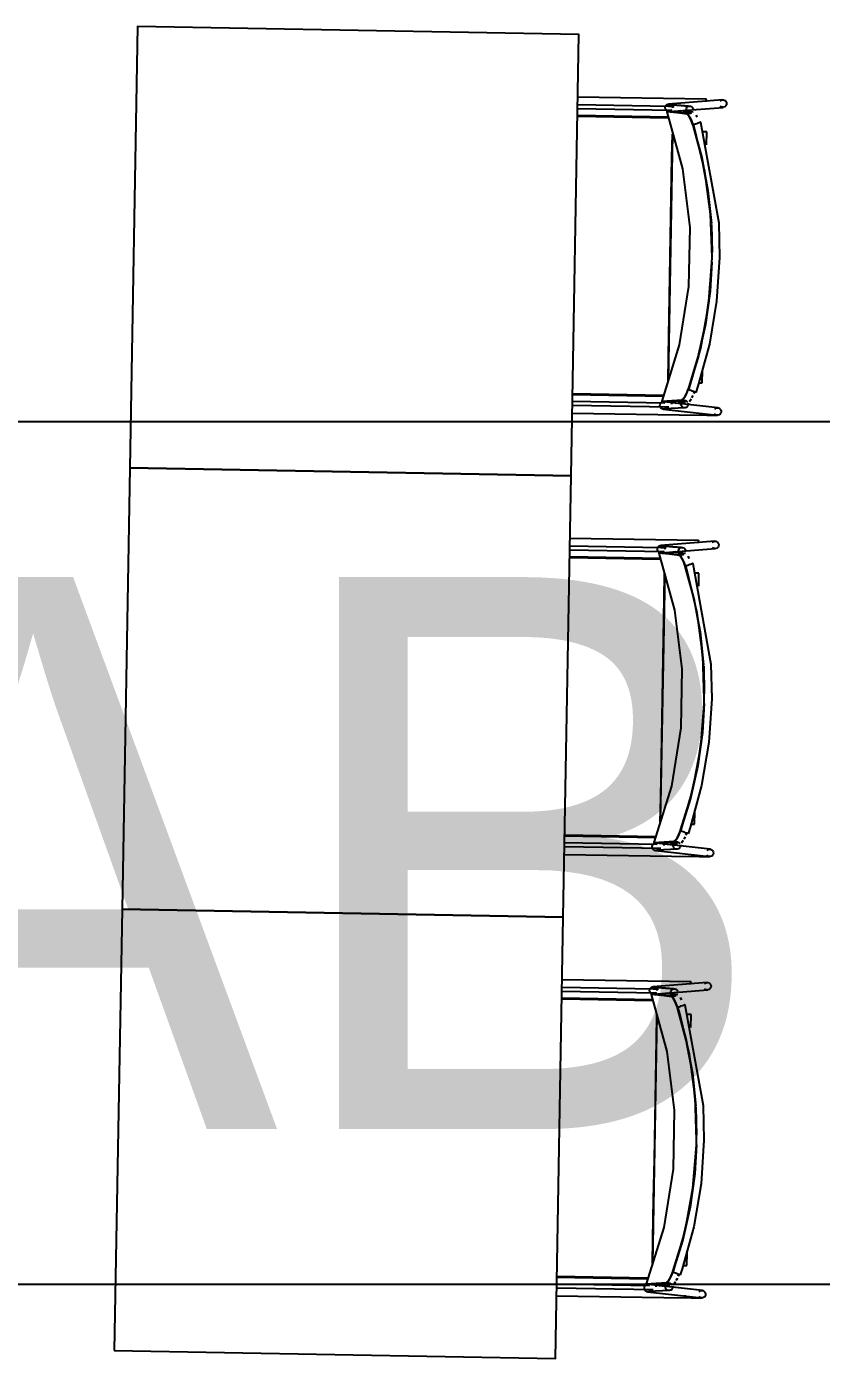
# Model space of a CAD drawing. Header units: metres. Extents: x 2.3 to 42.8, y 0.9 to 31.9.
# Drawn here: x 40.894 to 41.355, y 11.107 to 11.879 of the extents above; entities that cross this region are included whole.
import ezdxf

# ---------------------------------------------------------------- set-up
doc = ezdxf.new("R2010")
doc.units = ezdxf.units.M
for name, color, linetype in [('ARREDI', 9, 'Continuous'), ('PARETI_STRUTTURE', 7, 'Continuous'), ('WAYFINDING_RIQUADRI', 7, 'Continuous'), ('WAYFINDING_TESTI', 7, 'Continuous')]:
    doc.layers.add(name, color=color, linetype=linetype)

msp = doc.modelspace()

# ---------------------------------------------------------------- linework, layer by layer
at = {"layer": 'ARREDI'}
for points in [[(40.95436, 11.62329), (41.21024, 11.61879), (41.21474, 11.87468), (40.95886, 11.87918)], [(40.94985, 11.3674), (41.20574, 11.3629), (41.21024, 11.61879), (40.95435, 11.62329)], [(40.94534, 11.11151), (41.20123, 11.10701), (41.20573, 11.3629), (40.94984, 11.3674)]]:
    msp.add_lwpolyline(points, close=True, dxfattribs=at)
for points in [[(41.27751, 11.82851), (41.27162, 11.82912), (41.26575, 11.82972), (41.27479, 11.7967), (41.27904, 11.7627), (41.27844, 11.72843), (41.27298, 11.69459), (41.26279, 11.66193), (41.26869, 11.66231), (41.27459, 11.66272), (41.2753, 11.66323), (41.27627, 11.66462), (41.27732, 11.66668), (41.27823, 11.66894)], [(41.26589, 11.83021), (41.26531, 11.83068), (41.26492, 11.83132), (41.26478, 11.83206), (41.26489, 11.83281), (41.26525, 11.83346)], [(41.26525, 11.83347), (41.26581, 11.83397), (41.2665, 11.83423), (41.26675, 11.83427), (41.26725, 11.83425), (41.26796, 11.83401), (41.26853, 11.83354), (41.26892, 11.83288), (41.26907, 11.83215)], [(41.26575, 11.82972), (41.26858, 11.83076), (41.26575, 11.82972)], [(41.27382, 11.8306), (41.27525, 11.83044), (41.28114, 11.82982)], [(41.28016, 11.8291), (41.27948, 11.82882), (41.27889, 11.8288), (41.27874, 11.82881), (41.27806, 11.82905), (41.27805, 11.82905), (41.27748, 11.82952), (41.27711, 11.83016), (41.27698, 11.83089), (41.2771, 11.83164), (41.27746, 11.8323)], [(41.27746, 11.8323), (41.27801, 11.8328), (41.27871, 11.83307), (41.27929, 11.8331), (41.27944, 11.83309), (41.28007, 11.83288), (41.28012, 11.83285), (41.28069, 11.83238), (41.28107, 11.83174), (41.28119, 11.831)], [(41.28859, 11.83549), (41.28861, 11.83616)], [(41.2886, 11.83616), (41.28862, 11.83668), (41.28862, 11.83697), (41.28862, 11.83703), (41.28862, 11.83701)], [(41.29665, 11.8359), (41.29721, 11.83638), (41.2979, 11.83666), (41.29815, 11.8367), (41.29865, 11.83667), (41.29936, 11.83644), (41.29993, 11.83597), (41.30032, 11.83531), (41.30047, 11.83458), (41.30034, 11.83383), (41.3, 11.83317)], [(41.29999, 11.83318), (41.29943, 11.83269), (41.29874, 11.83241), (41.29849, 11.83237), (41.29799, 11.8324), (41.29728, 11.83264), (41.29671, 11.83311)], [(41.21392, 11.82777), (41.26654, 11.82684)], [(41.2775, 11.82853), (41.2782, 11.828), (41.27909, 11.82663), (41.28006, 11.82457), (41.28093, 11.82217)], [(41.28093, 11.82217), (41.2801, 11.82446), (41.27912, 11.82654), (41.27821, 11.82797), (41.27751, 11.82851)], [(41.28094, 11.82217), (41.28605, 11.80338), (41.28963, 11.78422), (41.29162, 11.7651)], [(41.29162, 11.76507), (41.28964, 11.78415), (41.28608, 11.80328), (41.28098, 11.82203)], [(41.28123, 11.82247), (41.28146, 11.82254), (41.2819, 11.82269), (41.2825, 11.82289)], [(41.2825, 11.82288), (41.28319, 11.82311), (41.2839, 11.82334), (41.28454, 11.82355), (41.28501, 11.82372), (41.28529, 11.8238), (41.28533, 11.82381), (41.28531, 11.82381), (41.28508, 11.82373)], [(41.28329, 11.82676), (41.28273, 11.82794)], [(41.28275, 11.82788), (41.28328, 11.82674)], [(41.26902, 11.81692), (41.2665, 11.67381)], [(41.26675, 11.68835), (41.26715, 11.71111), (41.26755, 11.73421), (41.26796, 11.75732), (41.26837, 11.7804), (41.26878, 11.8034), (41.26901, 11.81691)], [(41.2889, 11.81821), (41.28864, 11.81821), (41.28815, 11.81822), (41.2875, 11.81824), (41.28675, 11.81825)], [(41.28891, 11.81821), (41.28893, 11.81821)], [(41.29203, 11.74815), (41.29165, 11.76444)], [(41.29166, 11.76448), (41.29203, 11.74813)], [(41.29193, 11.74254), (41.29096, 11.72585), (41.28826, 11.70655), (41.28401, 11.68754), (41.27824, 11.66894)], [(41.27829, 11.66907), (41.28404, 11.68764), (41.28827, 11.70662), (41.29097, 11.72589), (41.29192, 11.74253)], [(41.26649, 11.67379), (41.26674, 11.68811)], [(41.27824, 11.66893), (41.27728, 11.66656), (41.27624, 11.66454), (41.27529, 11.6632), (41.27458, 11.6627)], [(41.27978, 11.66816), (41.27918, 11.66838), (41.27875, 11.66853), (41.27853, 11.66861)], [(41.28253, 11.66714), (41.28226, 11.66724), (41.28179, 11.66742), (41.28117, 11.66764), (41.28047, 11.66791), (41.27978, 11.66816)], [(41.28419, 11.67264), (41.28492, 11.67263), (41.28559, 11.67262), (41.28608, 11.67262), (41.28634, 11.6726)], [(41.26367, 11.66476), (41.21108, 11.66569)], [(41.26217, 11.65819), (41.26184, 11.65885), (41.26175, 11.6596), (41.26192, 11.66034), (41.26232, 11.66096), (41.26292, 11.66142), (41.26364, 11.66163)], [(41.26491, 11.66106), (41.26278, 11.66192)], [(41.26904, 11.66064), (41.26809, 11.66057)], [(41.27657, 11.66116), (41.27227, 11.66085), (41.27062, 11.66074)], [(41.27441, 11.65893), (41.27407, 11.6596), (41.27398, 11.66035), (41.27413, 11.66108), (41.27453, 11.66171), (41.2751, 11.66215), (41.27511, 11.66217), (41.27581, 11.66237), (41.27596, 11.66239), (41.27653, 11.66233), (41.27721, 11.66203), (41.27775, 11.66151)], [(41.27415, 11.66081), (41.27415, 11.66084)], [(41.27809, 11.66084), (41.27819, 11.66009), (41.27802, 11.65937), (41.27763, 11.65873), (41.27705, 11.65829), (41.27699, 11.65826), (41.27636, 11.65808), (41.2762, 11.65806), (41.27562, 11.65812), (41.27494, 11.65841), (41.27441, 11.65892)], [(41.27887, 11.66175), (41.27982, 11.6631)], [(41.27985, 11.66316), (41.27889, 11.66179)], [(41.28028, 11.66398), (41.28086, 11.66511)], [(41.2809, 11.66521), (41.28037, 11.66418)], [(41.28179, 11.66741), (41.28138, 11.66641)], [(41.28139, 11.66642), (41.28179, 11.66742)], [(41.26586, 11.65864), (41.26545, 11.65801), (41.26486, 11.65755), (41.26414, 11.65733), (41.26365, 11.65733), (41.26364, 11.65733), (41.2634, 11.65737), (41.26272, 11.65768), (41.26216, 11.65819)], [(41.28539, 11.65382), (41.28539, 11.65381), (41.28539, 11.65387), (41.28539, 11.65416), (41.28541, 11.65467)], [(41.28541, 11.65467), (41.28542, 11.65534)], [(41.29689, 11.65725), (41.29723, 11.65659), (41.29731, 11.65584), (41.29714, 11.6551), (41.29674, 11.65448), (41.29614, 11.65402), (41.29542, 11.65381), (41.29493, 11.6538), (41.29492, 11.65381), (41.29468, 11.65385), (41.294, 11.65414), (41.29346, 11.65466)], [(41.29361, 11.65744), (41.29421, 11.65788), (41.29492, 11.6581), (41.29542, 11.6581), (41.29567, 11.65806), (41.29635, 11.65777), (41.29689, 11.65726)], [(41.26139, 11.57432), (41.26081, 11.5748), (41.26042, 11.57543), (41.26028, 11.57617), (41.26039, 11.57692), (41.26075, 11.57757)], [(41.26075, 11.57758), (41.26131, 11.57808), (41.262, 11.57834), (41.26225, 11.57838), (41.26275, 11.57836), (41.26346, 11.57812), (41.26403, 11.57765), (41.26442, 11.577), (41.26457, 11.57626)], [(41.26124, 11.57383), (41.26407, 11.57487), (41.26124, 11.57383)], [(41.27565, 11.57321), (41.27497, 11.57293), (41.27439, 11.5729), (41.27423, 11.57292), (41.27355, 11.57315), (41.27354, 11.57315), (41.27297, 11.57363), (41.27261, 11.57427), (41.27247, 11.575), (41.2726, 11.57575), (41.27296, 11.5764)], [(41.27295, 11.57641), (41.27351, 11.57691), (41.2742, 11.57718), (41.27479, 11.57721), (41.27494, 11.5772), (41.27556, 11.57699), (41.27562, 11.57696), (41.27619, 11.57649), (41.27655, 11.57585), (41.27669, 11.57511)], [(41.28409, 11.57961), (41.2841, 11.58027)], [(41.2841, 11.58028), (41.28411, 11.58079), (41.28411, 11.58108), (41.28411, 11.58114), (41.28411, 11.58112)], [(41.29214, 11.58001), (41.2927, 11.58049), (41.29339, 11.58077), (41.29364, 11.58081), (41.29414, 11.58078), (41.29485, 11.58055), (41.29542, 11.58008), (41.29581, 11.57942), (41.29596, 11.57869), (41.29584, 11.57794), (41.29549, 11.57728)], [(41.29549, 11.57729), (41.29493, 11.5768), (41.29424, 11.57652), (41.29399, 11.57648), (41.29349, 11.57651), (41.29278, 11.57675), (41.29221, 11.57722)], [(41.20942, 11.57188), (41.26203, 11.57095)], [(41.27301, 11.57262), (41.26712, 11.57323), (41.26124, 11.57383), (41.27028, 11.54081), (41.27453, 11.50681), (41.27394, 11.47254), (41.26848, 11.4387), (41.25828, 11.40604), (41.26419, 11.40643), (41.27009, 11.40683), (41.2708, 11.40734), (41.27177, 11.40873), (41.27281, 11.41079), (41.27373, 11.41305)], [(41.26931, 11.57471), (41.27074, 11.57456), (41.27663, 11.57393)], [(41.273, 11.57264), (41.27369, 11.57211), (41.27458, 11.57074), (41.27555, 11.56868), (41.27643, 11.56628)], [(41.27642, 11.56628), (41.27559, 11.56857), (41.27462, 11.57065), (41.2737, 11.57208), (41.27301, 11.57263)], [(41.27799, 11.567), (41.27869, 11.56722), (41.2794, 11.56745), (41.28004, 11.56766), (41.28051, 11.56783), (41.28079, 11.56791), (41.28083, 11.56793), (41.2808, 11.56793), (41.28058, 11.56784)], [(41.27878, 11.57087), (41.27823, 11.57205)], [(41.27824, 11.57199), (41.27877, 11.57085)], [(41.26199, 11.4179), (41.26224, 11.43222), (41.26264, 11.45522), (41.26306, 11.4783), (41.26346, 11.50143), (41.26386, 11.52451), (41.26427, 11.54751), (41.26452, 11.56185)], [(41.26453, 11.56183), (41.262, 11.41792)], [(41.27643, 11.56628), (41.28154, 11.54749), (41.28512, 11.52833), (41.28711, 11.50921)], [(41.28712, 11.50918), (41.28513, 11.52826), (41.28158, 11.54739), (41.27648, 11.56614)], [(41.27673, 11.56658), (41.27695, 11.56665), (41.2774, 11.5668), (41.27799, 11.567)], [(41.28439, 11.56232), (41.28413, 11.56232), (41.28364, 11.56233), (41.28299, 11.56235), (41.28224, 11.56236)], [(41.2844, 11.56232), (41.28443, 11.56232)], [(41.28715, 11.50859), (41.28753, 11.49225)], [(41.28752, 11.49226), (41.28715, 11.50855)], [(41.28743, 11.48665), (41.28645, 11.46997), (41.28376, 11.45066), (41.27951, 11.43165), (41.27373, 11.41305)], [(41.27378, 11.41318), (41.27953, 11.43175), (41.28377, 11.45073), (41.28646, 11.47), (41.28742, 11.48664)], [(41.27373, 11.41304), (41.27277, 11.41067), (41.27173, 11.40865), (41.27079, 11.40731), (41.27008, 11.40681)], [(41.27527, 11.41227), (41.27467, 11.41249), (41.27424, 11.41264), (41.27402, 11.41273)], [(41.27968, 11.41675), (41.28042, 11.41674), (41.28109, 11.41673), (41.28157, 11.41673), (41.28184, 11.41671)], [(41.25917, 11.40887), (41.20657, 11.4098)], [(41.25766, 11.4023), (41.25733, 11.40296), (41.25725, 11.40371), (41.25741, 11.40445), (41.25782, 11.40508), (41.25841, 11.40553), (41.25912, 11.40574)], [(41.2604, 11.40517), (41.25828, 11.40603)], [(41.27206, 11.40527), (41.26777, 11.40496), (41.26612, 11.40485)], [(41.2699, 11.40304), (41.26957, 11.40371), (41.26947, 11.40446), (41.26962, 11.40519), (41.27003, 11.40582), (41.2706, 11.40626), (41.27061, 11.40628), (41.2713, 11.40648), (41.27146, 11.4065), (41.27204, 11.40644), (41.27271, 11.40614), (41.27325, 11.40562)], [(41.26965, 11.40492), (41.26965, 11.40495)], [(41.27359, 11.40495), (41.27368, 11.4042), (41.27352, 11.40348), (41.27313, 11.40284), (41.27254, 11.4024), (41.27249, 11.40237), (41.27185, 11.40219), (41.2717, 11.40217), (41.27111, 11.40223), (41.27043, 11.40252), (41.2699, 11.40304)], [(41.27437, 11.40586), (41.27531, 11.40721)], [(41.27534, 11.40727), (41.27438, 11.4059)], [(41.27802, 11.41125), (41.27776, 11.41135), (41.27729, 11.41153), (41.27666, 11.41175), (41.27597, 11.41202), (41.27527, 11.41227)], [(41.27577, 11.40809), (41.27636, 11.40922)], [(41.27639, 11.40932), (41.27587, 11.40829)], [(41.27728, 11.41153), (41.27688, 11.41053)], [(41.27689, 11.41053), (41.27729, 11.41153)], [(41.26135, 11.40275), (41.26095, 11.40212), (41.26035, 11.40166), (41.25963, 11.40144), (41.25914, 11.40144), (41.25913, 11.40144), (41.25889, 11.40148), (41.25821, 11.40179), (41.25767, 11.4023)], [(41.26454, 11.40475), (41.26358, 11.40468)], [(41.28089, 11.39792), (41.28089, 11.39797), (41.28089, 11.39827), (41.2809, 11.39878)], [(41.28089, 11.39793), (41.28089, 11.39792)], [(41.2809, 11.39878), (41.28092, 11.39945)], [(41.29239, 11.40136), (41.29272, 11.4007), (41.2928, 11.39995), (41.29264, 11.39921), (41.29223, 11.39859), (41.29164, 11.39813), (41.29093, 11.39792), (41.29043, 11.39791), (41.29041, 11.39792), (41.29018, 11.39796), (41.2895, 11.39825), (41.28896, 11.39877)], [(41.28911, 11.40155), (41.28971, 11.40199), (41.29041, 11.40221), (41.29091, 11.40221), (41.29116, 11.40217), (41.29185, 11.40188), (41.29239, 11.40137)], [(41.25688, 11.31843), (41.2563, 11.3189), (41.25591, 11.31954), (41.25577, 11.32028), (41.25588, 11.32103), (41.25625, 11.32168)], [(41.25625, 11.32169), (41.2568, 11.32219), (41.2575, 11.32245), (41.25775, 11.32249), (41.25825, 11.32247), (41.25896, 11.32223), (41.25952, 11.32176), (41.25991, 11.32111), (41.26007, 11.32037)], [(41.27115, 11.31732), (41.27046, 11.31704), (41.26988, 11.31702), (41.26973, 11.31703), (41.26905, 11.31727), (41.26903, 11.31727), (41.26846, 11.31774), (41.2681, 11.31838), (41.26796, 11.31911), (41.26809, 11.31986), (41.26845, 11.32052)], [(41.26845, 11.32052), (41.269, 11.32102), (41.2697, 11.32129), (41.27028, 11.32132), (41.27043, 11.32131), (41.27106, 11.3211), (41.27111, 11.32107), (41.27168, 11.3206), (41.27206, 11.31996), (41.27218, 11.31922)], [(41.27958, 11.32372), (41.2796, 11.32438)], [(41.27959, 11.32439), (41.27961, 11.3249), (41.27961, 11.32519), (41.27961, 11.32525), (41.27961, 11.32523)], [(41.28764, 11.32412), (41.28819, 11.3246), (41.28889, 11.32488), (41.28914, 11.32492), (41.28964, 11.3249), (41.29035, 11.32466), (41.29092, 11.32419), (41.29131, 11.32353), (41.29146, 11.3228), (41.29133, 11.32205), (41.29099, 11.3214)], [(41.29098, 11.3214), (41.29042, 11.32091), (41.28973, 11.32063), (41.28948, 11.32059), (41.28898, 11.32062), (41.28827, 11.32086), (41.2877, 11.32133)], [(41.20491, 11.31599), (41.25753, 11.31506)], [(41.2685, 11.31673), (41.26261, 11.31734), (41.25674, 11.31794), (41.26578, 11.28492), (41.27003, 11.25092), (41.26943, 11.21665), (41.26397, 11.18281), (41.25378, 11.15015), (41.25968, 11.15054), (41.26558, 11.15094), (41.26629, 11.15145), (41.26726, 11.15284), (41.26831, 11.1549), (41.26922, 11.15716)], [(41.25674, 11.31794), (41.25957, 11.31898), (41.25674, 11.31794)], [(41.26481, 11.31882), (41.26624, 11.31867), (41.27213, 11.31804)], [(41.26849, 11.31675), (41.26917, 11.31622), (41.27008, 11.31485), (41.27105, 11.31279), (41.27192, 11.31039)], [(41.27192, 11.31039), (41.27109, 11.31268), (41.27011, 11.31476), (41.2692, 11.31619), (41.2685, 11.31674)], [(41.27428, 11.31498), (41.27372, 11.31616)], [(41.27374, 11.3161), (41.27427, 11.31496)], [(41.25748, 11.16201), (41.25773, 11.17633), (41.25814, 11.19933), (41.25855, 11.22241), (41.25895, 11.24553), (41.25936, 11.26862), (41.25976, 11.29162), (41.26001, 11.30596)], [(41.26002, 11.30594), (41.25749, 11.16203)], [(41.27193, 11.31039), (41.27704, 11.2916), (41.28062, 11.27244), (41.28261, 11.25332)], [(41.28261, 11.25329), (41.28063, 11.27237), (41.27707, 11.2915), (41.27197, 11.31025)], [(41.27222, 11.31069), (41.27245, 11.31076), (41.27289, 11.31091), (41.27349, 11.31111)], [(41.27349, 11.3111), (41.27419, 11.31133), (41.27489, 11.31156), (41.27553, 11.31177), (41.276, 11.31194), (41.27627, 11.31202), (41.27632, 11.31204), (41.2763, 11.31202), (41.27607, 11.31195)], [(41.27989, 11.30643), (41.27963, 11.30643), (41.27914, 11.30644), (41.27849, 11.30645), (41.27774, 11.30647)], [(41.2799, 11.30643), (41.27992, 11.30643)], [(41.28302, 11.23637), (41.28264, 11.25266)], [(41.28265, 11.2527), (41.28302, 11.23635)], [(41.28292, 11.23076), (41.28195, 11.21408), (41.27926, 11.19477), (41.27501, 11.17576), (41.26923, 11.15716)], [(41.26928, 11.15729), (41.27503, 11.17586), (41.27926, 11.19484), (41.28196, 11.21411), (41.28291, 11.23075)], [(41.27518, 11.16086), (41.27591, 11.16085), (41.27657, 11.16084), (41.27707, 11.16084), (41.27733, 11.16082)], [(41.25466, 11.15298), (41.20207, 11.15391)], [(41.2559, 11.14928), (41.25377, 11.15014)], [(41.2654, 11.14715), (41.26506, 11.14782), (41.26496, 11.14857), (41.26512, 11.1493), (41.26552, 11.14993), (41.26609, 11.15037), (41.2661, 11.15039), (41.2668, 11.15059), (41.26695, 11.15061), (41.26752, 11.15055), (41.2682, 11.15025), (41.26874, 11.14973)], [(41.26923, 11.15715), (41.26827, 11.15478), (41.26723, 11.15276), (41.26628, 11.15142), (41.26557, 11.15092)], [(41.27077, 11.15638), (41.27017, 11.1566), (41.26974, 11.15675), (41.26952, 11.15684)], [(41.26986, 11.14997), (41.27081, 11.15132)], [(41.27084, 11.15138), (41.26988, 11.15001)], [(41.27352, 11.15536), (41.27325, 11.15546), (41.27278, 11.15564), (41.27216, 11.15586), (41.27146, 11.15613), (41.27077, 11.15638)], [(41.27127, 11.1522), (41.27185, 11.15333)], [(41.27189, 11.15343), (41.27136, 11.1524)], [(41.27278, 11.15564), (41.27237, 11.15464)], [(41.27238, 11.15464), (41.27278, 11.15564)], [(41.25316, 11.14641), (41.25283, 11.14707), (41.25274, 11.14782), (41.25291, 11.14856), (41.25331, 11.14919), (41.25391, 11.14964), (41.25463, 11.14985)], [(41.25685, 11.14686), (41.25644, 11.14623), (41.25585, 11.14577), (41.25512, 11.14555), (41.25464, 11.14555), (41.25462, 11.14555), (41.25439, 11.14559), (41.25371, 11.1459), (41.25315, 11.14641)], [(41.26003, 11.14886), (41.25908, 11.14879)], [(41.26756, 11.14938), (41.26326, 11.14907), (41.26161, 11.14896)], [(41.26514, 11.14903), (41.26514, 11.14906)], [(41.26908, 11.14906), (41.26918, 11.14831), (41.26901, 11.14759), (41.26862, 11.14695), (41.26804, 11.14651), (41.26798, 11.14648), (41.26735, 11.1463), (41.26719, 11.14628), (41.26661, 11.14634), (41.26593, 11.14663), (41.2654, 11.14715)], [(41.27638, 11.14204), (41.27638, 11.14203), (41.27638, 11.14209), (41.27638, 11.14238), (41.2764, 11.14289)], [(41.2764, 11.14289), (41.27641, 11.14356)], [(41.28788, 11.14547), (41.28822, 11.14481), (41.2883, 11.14406), (41.28813, 11.14332), (41.28773, 11.1427), (41.28713, 11.14224), (41.28641, 11.14203), (41.28592, 11.14203), (41.28591, 11.14203), (41.28567, 11.14207), (41.28499, 11.14236), (41.28445, 11.14288)], [(41.28461, 11.14566), (41.2852, 11.1461), (41.28591, 11.14632), (41.28641, 11.14632), (41.28666, 11.14628), (41.28734, 11.14599), (41.28788, 11.14548)]]:
    msp.add_lwpolyline(points, dxfattribs=at)
at = {"layer": 'PARETI_STRUTTURE'}
for points in [[(41.28862, 11.83703), (41.21412, 11.83833)], [(41.2681, 11.83058), (41.21399, 11.83154)], [(41.21404, 11.83401), (41.26681, 11.83308)], [(41.26675, 11.83427), (41.26756, 11.83407), (41.2677, 11.83406), (41.26782, 11.83405), (41.26796, 11.83403), (41.26809, 11.83403), (41.26821, 11.83402), (41.26835, 11.834), (41.26847, 11.83399), (41.26861, 11.83398), (41.26874, 11.83398), (41.26888, 11.83396), (41.269, 11.83395), (41.26913, 11.83393), (41.26927, 11.83393), (41.26939, 11.83392), (41.26953, 11.83391), (41.26966, 11.83389), (41.26978, 11.83389), (41.26992, 11.83388), (41.27004, 11.83386), (41.27018, 11.83385), (41.27031, 11.83384), (41.27045, 11.83384), (41.27057, 11.83382), (41.2707, 11.83381), (41.27084, 11.8338), (41.27096, 11.8338), (41.2711, 11.83378), (41.27122, 11.83377), (41.27135, 11.83375), (41.27149, 11.83374), (41.27161, 11.83374), (41.27175, 11.83373), (41.27188, 11.83371), (41.272, 11.8337), (41.27214, 11.8337), (41.27227, 11.83368), (41.27241, 11.83367), (41.27253, 11.83366), (41.27266, 11.83364), (41.27279, 11.83364), (41.27292, 11.83363), (41.27306, 11.83361), (41.27318, 11.8336), (41.27332, 11.8336), (41.27345, 11.83359), (41.27357, 11.83357), (41.27371, 11.83356), (41.27384, 11.83355), (41.27397, 11.83355), (41.2741, 11.83353), (41.27422, 11.83352), (41.27436, 11.8335), (41.27449, 11.8335), (41.27463, 11.83349), (41.27475, 11.83348), (41.27489, 11.83346), (41.27502, 11.83345), (41.27514, 11.83345), (41.27528, 11.83343), (41.27541, 11.83342), (41.27554, 11.83341), (41.27567, 11.83341), (41.27579, 11.83339), (41.27593, 11.83338), (41.27606, 11.83336), (41.2762, 11.83335), (41.27632, 11.83335), (41.27645, 11.83334), (41.27659, 11.83332), (41.27671, 11.83331), (41.27685, 11.83331), (41.27697, 11.8333), (41.27711, 11.83328), (41.27724, 11.83327), (41.27736, 11.83325), (41.2775, 11.83325), (41.27763, 11.83324), (41.27777, 11.83323), (41.27789, 11.83321), (41.27802, 11.83321), (41.27816, 11.8332), (41.27828, 11.83318), (41.27842, 11.83317), (41.27854, 11.83316), (41.27867, 11.83316), (41.27881, 11.83314), (41.27893, 11.83313), (41.27907, 11.83311), (41.2792, 11.83311), (41.27928, 11.8331)], [(41.29815, 11.8367), (41.26676, 11.83427)], [(41.26704, 11.83308), (41.26998, 11.83302)], [(41.26709, 11.82995), (41.29848, 11.83238)], [(41.27888, 11.82879), (41.26722, 11.82975)], [(41.27714, 11.83042), (41.27525, 11.83045)], [(41.21391, 11.82721), (41.26669, 11.82628)], [(41.29201, 11.74533), (41.29119, 11.77039), (41.28787, 11.79523), (41.28206, 11.81961), (41.28122, 11.82247)], [(41.28533, 11.82381), (41.29588, 11.76547), (41.29634, 11.74526)], [(41.2888, 11.81057), (41.28894, 11.81821)], [(41.27851, 11.66862), (41.28546, 11.69276), (41.28995, 11.71743), (41.29194, 11.74244), (41.29201, 11.74533)], [(41.29634, 11.74525), (41.29463, 11.72003), (41.29044, 11.69509), (41.28377, 11.67071), (41.28258, 11.66713)], [(41.28637, 11.67261), (41.2865, 11.67973)], [(41.21101, 11.66192), (41.26451, 11.66098)], [(41.26385, 11.66532), (41.21109, 11.66625)], [(41.29542, 11.65811), (41.26413, 11.66164)], [(41.26426, 11.66183), (41.26438, 11.66183), (41.26452, 11.66184), (41.26465, 11.66184), (41.26479, 11.66186), (41.26491, 11.66186), (41.26505, 11.66187), (41.26517, 11.66187), (41.26531, 11.66189), (41.26544, 11.66189), (41.26556, 11.66189), (41.2657, 11.6619), (41.26583, 11.6619), (41.26597, 11.66191), (41.26609, 11.66191), (41.26623, 11.66193), (41.26635, 11.66193), (41.26648, 11.66194), (41.26662, 11.66194), (41.26674, 11.66194), (41.26688, 11.66195), (41.26701, 11.66195), (41.26715, 11.66197), (41.26727, 11.66197), (41.2674, 11.66198), (41.26754, 11.66198), (41.26766, 11.662), (41.2678, 11.662), (41.26792, 11.662), (41.26806, 11.66201), (41.26819, 11.66201), (41.26831, 11.66202), (41.26845, 11.66202), (41.26858, 11.66204), (41.26872, 11.66204), (41.26884, 11.66205), (41.26898, 11.66205), (41.2691, 11.66205), (41.26924, 11.66207), (41.26937, 11.66207), (41.26949, 11.66208), (41.26963, 11.66208), (41.26976, 11.66209), (41.2699, 11.66209), (41.27002, 11.66211), (41.27016, 11.66211), (41.27029, 11.66211), (41.27041, 11.66212), (41.27055, 11.66212), (41.27067, 11.66214), (41.27081, 11.66214), (41.27094, 11.66215), (41.27108, 11.66215), (41.2712, 11.66216), (41.27133, 11.66216), (41.27147, 11.66216), (41.27159, 11.66218), (41.27173, 11.66218), (41.27185, 11.66219), (41.27199, 11.66219), (41.27212, 11.6622), (41.27226, 11.6622), (41.27238, 11.66222), (41.27251, 11.66222), (41.27265, 11.66222), (41.27277, 11.66223), (41.27291, 11.66223), (41.27304, 11.66225), (41.27317, 11.66225), (41.2733, 11.66226), (41.27342, 11.66226), (41.27356, 11.66227), (41.27369, 11.66227), (41.27383, 11.66227), (41.27395, 11.66229), (41.27409, 11.66229), (41.27422, 11.6623), (41.27434, 11.6623), (41.27448, 11.66232), (41.2746, 11.66232), (41.27474, 11.66233), (41.27487, 11.66233), (41.27501, 11.66233), (41.27513, 11.66234), (41.27526, 11.66234), (41.2754, 11.66236), (41.27552, 11.66236), (41.27566, 11.66237), (41.27579, 11.66237), (41.27592, 11.66239), (41.27595, 11.66239)], [(41.27227, 11.66084), (41.27416, 11.66082)], [(41.21088, 11.65512), (41.2854, 11.65381)], [(41.2669, 11.65846), (41.21096, 11.65945)], [(41.26364, 11.65734), (41.29494, 11.65381)], [(41.2762, 11.65806), (41.26445, 11.6575)], [(41.29521, 11.65375), (41.29386, 11.65372), (41.29225, 11.65372), (41.28899, 11.65375), (41.28539, 11.65381)], [(41.26359, 11.57469), (41.20948, 11.57565)], [(41.20953, 11.57812), (41.26231, 11.57719)], [(41.28411, 11.58114), (41.2096, 11.58244)], [(41.26225, 11.57838), (41.26305, 11.57818), (41.26319, 11.57817), (41.26332, 11.57815), (41.26346, 11.57814), (41.26358, 11.57814), (41.26371, 11.57813), (41.26384, 11.57811), (41.26397, 11.5781), (41.26411, 11.57809), (41.26423, 11.57809), (41.26437, 11.57807), (41.2645, 11.57806), (41.26462, 11.57804), (41.26476, 11.57804), (41.26489, 11.57803), (41.26503, 11.57802), (41.26515, 11.578), (41.26528, 11.578), (41.26541, 11.57799), (41.26554, 11.57797), (41.26568, 11.57796), (41.2658, 11.57795), (41.26593, 11.57795), (41.26607, 11.57793), (41.26619, 11.57792), (41.26633, 11.5779), (41.26646, 11.5779), (41.26658, 11.57789), (41.26672, 11.57788), (41.26684, 11.57786), (41.26698, 11.57785), (41.26711, 11.57785), (41.26725, 11.57784), (41.26737, 11.57782), (41.2675, 11.57781), (41.26764, 11.57781), (41.26776, 11.57779), (41.2679, 11.57778), (41.26803, 11.57777), (41.26815, 11.57775), (41.26829, 11.57775), (41.26841, 11.57774), (41.26855, 11.57772), (41.26868, 11.57771), (41.26882, 11.57771), (41.26894, 11.5777), (41.26907, 11.57768), (41.26921, 11.57767), (41.26933, 11.57765), (41.26947, 11.57765), (41.26959, 11.57764), (41.26972, 11.57763), (41.26986, 11.57761), (41.26998, 11.57761), (41.27012, 11.5776), (41.27025, 11.57759), (41.27039, 11.57757), (41.27051, 11.57756), (41.27064, 11.57756), (41.27078, 11.57754), (41.2709, 11.57753), (41.27104, 11.57752), (41.27116, 11.57752), (41.27129, 11.5775), (41.27143, 11.57749), (41.27155, 11.57747), (41.27169, 11.57746), (41.27182, 11.57746), (41.27194, 11.57745), (41.27208, 11.57743), (41.27221, 11.57742), (41.27234, 11.57742), (41.27247, 11.5774), (41.27259, 11.57739), (41.27273, 11.57738), (41.27286, 11.57736), (41.273, 11.57736), (41.27312, 11.57735), (41.27326, 11.57734), (41.27339, 11.57732), (41.27351, 11.57732), (41.27365, 11.57731), (41.27378, 11.57729), (41.27391, 11.57728), (41.27404, 11.57728), (41.27416, 11.57727), (41.2743, 11.57725), (41.27443, 11.57724), (41.27457, 11.57722), (41.27469, 11.57722), (41.27478, 11.57721)], [(41.29365, 11.58081), (41.26226, 11.57838)], [(41.26253, 11.57719), (41.26546, 11.57713)], [(41.26259, 11.57406), (41.29398, 11.5765)], [(41.20941, 11.57132), (41.26219, 11.57039)], [(41.27438, 11.5729), (41.26271, 11.57386)], [(41.27264, 11.57454), (41.27075, 11.57456)], [(41.28082, 11.56792), (41.29138, 11.50958), (41.29184, 11.48937)], [(41.2875, 11.48944), (41.28668, 11.5145), (41.28336, 11.53934), (41.27756, 11.56372), (41.27671, 11.56658)], [(41.2843, 11.55468), (41.28444, 11.56232)], [(41.274, 11.41273), (41.28096, 11.43687), (41.28544, 11.46154), (41.28744, 11.48655), (41.2875, 11.48944)], [(41.29183, 11.48936), (41.29013, 11.46414), (41.28593, 11.4392), (41.27926, 11.41482), (41.27807, 11.41124)], [(41.28187, 11.41672), (41.28199, 11.42384)], [(41.2065, 11.40603), (41.26, 11.40509)], [(41.25935, 11.40943), (41.20658, 11.41036)], [(41.29091, 11.40222), (41.25962, 11.40575)], [(41.25975, 11.40594), (41.25988, 11.40594), (41.26002, 11.40595), (41.26014, 11.40595), (41.26028, 11.40597), (41.26041, 11.40597), (41.26055, 11.40598), (41.26067, 11.40598), (41.26081, 11.406), (41.26093, 11.406), (41.26106, 11.406), (41.2612, 11.40601), (41.26132, 11.40601), (41.26146, 11.40602), (41.26159, 11.40602), (41.26173, 11.40604), (41.26185, 11.40604), (41.26198, 11.40605), (41.26211, 11.40605), (41.26224, 11.40605), (41.26238, 11.40606), (41.2625, 11.40606), (41.26264, 11.40608), (41.26277, 11.40608), (41.26289, 11.40609), (41.26303, 11.40609), (41.26316, 11.40611), (41.2633, 11.40611), (41.26342, 11.40611), (41.26356, 11.40612), (41.26368, 11.40612), (41.26381, 11.40613), (41.26395, 11.40613), (41.26407, 11.40615), (41.26421, 11.40615), (41.26434, 11.40616), (41.26448, 11.40616), (41.2646, 11.40616), (41.26474, 11.40618), (41.26486, 11.40618), (41.26499, 11.40619), (41.26513, 11.40619), (41.26525, 11.4062), (41.26539, 11.4062), (41.26552, 11.40622), (41.26566, 11.40622), (41.26578, 11.40622), (41.26591, 11.40623), (41.26605, 11.40623), (41.26617, 11.40625), (41.26631, 11.40625), (41.26643, 11.40626), (41.26657, 11.40626), (41.2667, 11.40627), (41.26682, 11.40627), (41.26696, 11.40627), (41.26709, 11.40629), (41.26723, 11.40629), (41.26735, 11.4063), (41.26749, 11.4063), (41.26761, 11.40631), (41.26775, 11.40631), (41.26788, 11.40633), (41.268, 11.40633), (41.26814, 11.40633), (41.26827, 11.40634), (41.26841, 11.40634), (41.26853, 11.40636), (41.26867, 11.40636), (41.2688, 11.40637), (41.26892, 11.40637), (41.26906, 11.40638), (41.26918, 11.40638), (41.26932, 11.40638), (41.26945, 11.4064), (41.26959, 11.4064), (41.26971, 11.40641), (41.26984, 11.40641), (41.26998, 11.40643), (41.2701, 11.40643), (41.27024, 11.40644), (41.27036, 11.40644), (41.2705, 11.40644), (41.27063, 11.40645), (41.27075, 11.40645), (41.27089, 11.40647), (41.27102, 11.40647), (41.27116, 11.40648), (41.27128, 11.40648), (41.27142, 11.4065), (41.27145, 11.4065)], [(41.26776, 11.40495), (41.26965, 11.40493)], [(41.20638, 11.39923), (41.28089, 11.39792)], [(41.2624, 11.40258), (41.20645, 11.40356)], [(41.25914, 11.40145), (41.29043, 11.39792)], [(41.2717, 11.40217), (41.25995, 11.40161)], [(41.29071, 11.39786), (41.28936, 11.39783), (41.28775, 11.39783), (41.28448, 11.39786), (41.28089, 11.39792)], [(41.20502, 11.32223), (41.2578, 11.3213)], [(41.27961, 11.32525), (41.20511, 11.32655)], [(41.25774, 11.32249), (41.25855, 11.32229), (41.25869, 11.32228), (41.25881, 11.32226), (41.25895, 11.32225), (41.25908, 11.32225), (41.2592, 11.32224), (41.25934, 11.32222), (41.25946, 11.32221), (41.2596, 11.3222), (41.25973, 11.3222), (41.25987, 11.32218), (41.25999, 11.32217), (41.26012, 11.32215), (41.26026, 11.32215), (41.26038, 11.32214), (41.26052, 11.32213), (41.26064, 11.32211), (41.26077, 11.32211), (41.26091, 11.3221), (41.26103, 11.32208), (41.26117, 11.32207), (41.2613, 11.32206), (41.26144, 11.32206), (41.26156, 11.32204), (41.26169, 11.32203), (41.26183, 11.32201), (41.26195, 11.32201), (41.26209, 11.322), (41.26221, 11.32199), (41.26234, 11.32197), (41.26248, 11.32196), (41.2626, 11.32196), (41.26274, 11.32195), (41.26287, 11.32193), (41.26299, 11.32192), (41.26313, 11.32192), (41.26326, 11.3219), (41.26339, 11.32189), (41.26352, 11.32188), (41.26364, 11.32186), (41.26378, 11.32186), (41.26391, 11.32185), (41.26405, 11.32183), (41.26417, 11.32182), (41.26431, 11.32182), (41.26444, 11.32181), (41.26456, 11.32179), (41.2647, 11.32178), (41.26483, 11.32176), (41.26496, 11.32176), (41.26509, 11.32175), (41.26521, 11.32174), (41.26535, 11.32172), (41.26548, 11.32172), (41.26562, 11.32171), (41.26574, 11.3217), (41.26588, 11.32168), (41.26601, 11.32167), (41.26613, 11.32167), (41.26627, 11.32165), (41.26639, 11.32164), (41.26653, 11.32163), (41.26666, 11.32163), (41.26678, 11.32161), (41.26692, 11.3216), (41.26705, 11.32158), (41.26719, 11.32157), (41.26731, 11.32157), (41.26744, 11.32156), (41.26758, 11.32154), (41.2677, 11.32153), (41.26784, 11.32153), (41.26796, 11.32151), (41.2681, 11.3215), (41.26823, 11.32149), (41.26835, 11.32147), (41.26849, 11.32147), (41.26862, 11.32146), (41.26876, 11.32145), (41.26888, 11.32143), (41.26901, 11.32143), (41.26914, 11.32142), (41.26927, 11.3214), (41.26941, 11.32139), (41.26953, 11.32139), (41.26966, 11.32138), (41.2698, 11.32136), (41.26992, 11.32135), (41.27006, 11.32133), (41.27019, 11.32133), (41.27027, 11.32132)], [(41.28914, 11.32492), (41.25775, 11.32249)], [(41.25803, 11.32129), (41.26097, 11.32124)], [(41.25808, 11.31817), (41.28947, 11.3206)], [(41.20491, 11.31543), (41.25768, 11.3145)], [(41.25909, 11.3188), (41.20498, 11.31976)], [(41.26988, 11.31701), (41.25821, 11.31797)], [(41.26813, 11.31865), (41.26624, 11.31867)], [(41.283, 11.23355), (41.28218, 11.2586), (41.27886, 11.28345), (41.27306, 11.30783), (41.27221, 11.31069)], [(41.27632, 11.31204), (41.28687, 11.25369), (41.28733, 11.23348)], [(41.27979, 11.29879), (41.27993, 11.30643)], [(41.26949, 11.15684), (41.27645, 11.18098), (41.28094, 11.20565), (41.28292, 11.23066), (41.28299, 11.23355)], [(41.28733, 11.23347), (41.28562, 11.20825), (41.28143, 11.18331), (41.27476, 11.15893), (41.27357, 11.15535)], [(41.27736, 11.16083), (41.27749, 11.16795)], [(41.202, 11.15014), (41.2555, 11.1492)], [(41.25484, 11.15354), (41.20208, 11.15447)], [(41.25525, 11.15005), (41.25537, 11.15005), (41.25551, 11.15006), (41.25564, 11.15006), (41.25578, 11.15008), (41.2559, 11.15008), (41.25604, 11.15009), (41.25616, 11.15009), (41.25629, 11.15011), (41.25643, 11.15011), (41.25655, 11.15011), (41.25669, 11.15012), (41.25682, 11.15012), (41.25696, 11.15013), (41.25708, 11.15013), (41.25721, 11.15015), (41.25735, 11.15015), (41.25747, 11.15016), (41.25761, 11.15016), (41.25773, 11.15016), (41.25787, 11.15018), (41.258, 11.15018), (41.25814, 11.15019), (41.25826, 11.15019), (41.25839, 11.1502), (41.25853, 11.1502), (41.25865, 11.15022), (41.25879, 11.15022), (41.25891, 11.15022), (41.25905, 11.15023), (41.25918, 11.15023), (41.2593, 11.15025), (41.25944, 11.15025), (41.25957, 11.15026), (41.25971, 11.15026), (41.25983, 11.15027), (41.25997, 11.15027), (41.2601, 11.15027), (41.26022, 11.15029), (41.26036, 11.15029), (41.26048, 11.1503), (41.26062, 11.1503), (41.26075, 11.15031), (41.26089, 11.15031), (41.26101, 11.15033), (41.26114, 11.15033), (41.26128, 11.15033), (41.2614, 11.15034), (41.26154, 11.15034), (41.26166, 11.15036), (41.2618, 11.15036), (41.26193, 11.15037), (41.26207, 11.15037), (41.26219, 11.15038), (41.26232, 11.15038), (41.26246, 11.15038), (41.26258, 11.1504), (41.26272, 11.1504), (41.26285, 11.15041), (41.26298, 11.15041), (41.26311, 11.15043), (41.26323, 11.15043), (41.26337, 11.15044), (41.2635, 11.15044), (41.26364, 11.15044), (41.26376, 11.15045), (41.2639, 11.15045), (41.26403, 11.15047), (41.26415, 11.15047), (41.26429, 11.15048), (41.26441, 11.15048), (41.26455, 11.1505), (41.26468, 11.1505), (41.26482, 11.1505), (41.26494, 11.15051), (41.26508, 11.15051), (41.26521, 11.15052), (41.26533, 11.15052), (41.26547, 11.15054), (41.2656, 11.15054), (41.26573, 11.15055), (41.26586, 11.15055), (41.266, 11.15055), (41.26612, 11.15056), (41.26625, 11.15056), (41.26639, 11.15058), (41.26651, 11.15058), (41.26665, 11.15059), (41.26678, 11.15059), (41.26691, 11.15061), (41.26694, 11.15061)], [(41.20188, 11.14334), (41.27638, 11.14203)], [(41.25789, 11.14669), (41.20195, 11.14767)], [(41.25463, 11.14556), (41.28593, 11.14203)], [(41.28641, 11.14633), (41.25512, 11.14986)], [(41.26719, 11.14628), (41.25544, 11.14572)], [(41.26326, 11.14906), (41.26515, 11.14904)], [(41.2862, 11.14197), (41.28485, 11.14194), (41.28324, 11.14194), (41.27999, 11.14197), (41.27638, 11.14203)]]:
    msp.add_lwpolyline(points, dxfattribs=at)
at = {"layer": 'WAYFINDING_RIQUADRI'}
msp.add_lwpolyline([(40.55, 11.15), (41.65, 11.15), (41.65, 11.65), (40.55, 11.65)], close=True, dxfattribs=at)

# ---------------------------------------------------------------- texts
at = {"layer": 'WAYFINDING_TESTI', "insert": (41.1, 11.4), "char_height": 0.32, "attachment_point": 5}
msp.add_mtext('LAB 1', dxfattribs=at)

doc.saveas('drawing.dxf')
